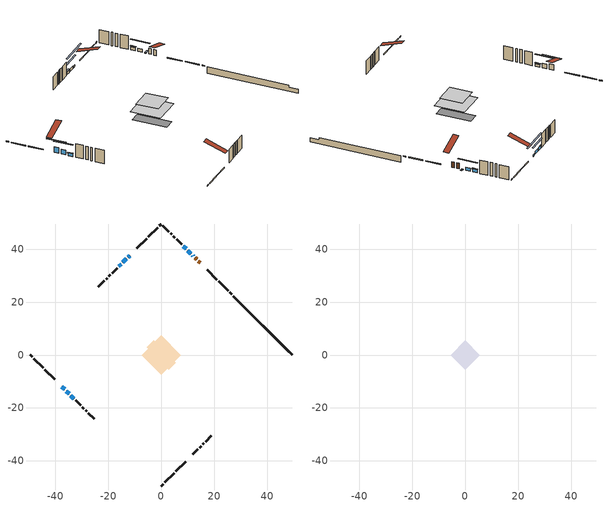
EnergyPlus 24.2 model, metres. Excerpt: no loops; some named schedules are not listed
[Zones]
conditioned space
 floor outside (Floor1 construction): -2.42,0 0,2.42 2.42,0 0,-2.42 z0.31
 floor adiabatic (AdiabaticFloorConstruction): -7.39,0 0,7.39 7.39,0 0,-7.39 z2.75
 floor foundation (Slab1 construction): -5.57,2.91 -2.91,5.57 5.57,-2.91 2.91,-5.57 z-1.98
 wall outside (RimJoist1 construction): 0,-49.47 0.68,-48.8 / -49.47,0 -48.8,-0.68 / 0,49.47 -0.68,48.8 / 26.55,22.93 25.87,23.6 z0.31:0.61
 wall outside (RimJoist2 construction): 1.33,-48.14 4.85,-44.62 / -48.14,-1.33 -44.62,-4.85 / -1.33,48.14 -4.85,44.62 / 25.21,24.26 21.7,27.78 z0.31:0.61
 wall outside (RimJoist3 construction): 5.51,-43.97 9.18,-40.29 / -43.97,-5.51 -40.29,-9.18 / -5.51,43.97 -9.18,40.29 / 21.04,28.43 17.36,32.11 z0.31:0.61
 wall outside (AdiabaticWallConstruction 1): 14.64,34.83 14.05,35.43 / 13.39,36.08 12.77,36.71 z0.31:2.34
 wall outside (AdiabaticWallConstruction): 12.12,37.36 11.82,37.65 z0.31:0.49; -11.9,37.57 -12.55,36.92 z0.31:0.92; -13.2,36.27 -14.5,34.98 z0.31:1.33; -37.57,-11.9 -36.49,-12.98 z0.31:2.34; -35.84,-13.64 -34.76,-14.71 z0.31:2.01; 11.17,38.3 10.09,39.38 / 9.44,40.04 8.36,41.12 z0.31:1.53; -15.15,34.32 -16,33.47 / -34.1,-15.37 -33.03,-16.45 z0.31:1.28
 wall outside (Wall1 construction): 11.9,-37.57 13.8,-35.68 / -32.37,-17.1 -30.47,-19 / -16.66,32.82 -18.55,30.92 / 7.7,41.77 5.8,43.67 z0.31:5.19
 wall outside (Wall2 construction): 14.46,-35.02 15.04,-34.44 / -29.81,-19.66 -29.23,-20.24 / -19.21,30.26 -19.79,29.68 / 5.15,44.33 4.56,44.91 z0.31:5.19
 wall outside (Wall3 construction): 15.69,-33.78 16.06,-33.41 / -28.58,-20.9 -28.21,-21.27 / -20.45,29.02 -20.82,28.65 / 3.91,45.57 3.54,45.94 z0.31:5.19
 wall outside (Wall4 construction): 16.72,-32.75 18.94,-30.53 / -27.55,-21.93 -25.33,-24.15 / -21.48,28 -23.7,25.77 / 2.88,46.59 0.66,48.82 z0.31:5.19
 wall foundation (FoundationWall1 construction): 27.2,22.27,-1.98 27.2,22.27,0.31 47.25,2.23,0.31 47.25,2.23,-0.43 49.47,0,-0.43 49.47,0,-1.98
 window (WindowConstruction 7): 12.11,37.36 11.83,37.65 z0.31:0.49
 window (WindowConstruction 8): -11.9,37.57 -12.55,36.93 z0.31:0.92
 window (WindowConstruction): -13.2,36.27 -14.5,34.98 z0.31:1.32
 window (WindowConstruction 1): -37.57,-11.9 -36.5,-12.98 z0.31:2.34
 window (WindowConstruction 2): -35.84,-13.64 -34.76,-14.71 z0.31:2.01
 window (WindowConstruction 3): 11.17,38.3 10.09,39.38 z0.31:1.53
 window (WindowConstruction 4): 9.43,40.04 8.36,41.12 z0.31:1.53
 window (WindowConstruction 5): -15.15,34.32 -16,33.47 z0.31:1.28
 window (WindowConstruction 6): -34.1,-15.37 -33.03,-16.45 z0.31:1.28
 door (Door): 14.64,34.83 14.05,35.43 z0.31:2.34
 door (Door 1): 13.39,36.08 12.77,36.7 z0.31:2.34
 ceiling adiabatic (AdiabaticFloorConstruction): 0,-7.39 7.39,0 0,7.39 -7.39,0 z2.75
attic - vented
 floor to conditioned space (Floor2 construction Reversed): -5.48,0 0,5.48 5.48,0 0,-5.48 z5.19
 roof outside (Roof1 construction): 11.24,-38.23,5.19 5.91,-32.89,7.7 4.5,-34.3,7.7 9.84,-39.64,5.19; -38.23,-11.24,5.19 -32.89,-5.91,7.7 -34.3,-4.5,7.7 -39.64,-9.84,5.19; -11.24,38.23,5.19 -5.91,32.89,7.7 -4.5,34.3,7.7 -9.84,39.64,5.19; 15.3,34.17,5.19 9.97,28.84,7.7 11.37,27.43,7.7 16.71,32.77,5.19
shading: 11.77,37.7 12.17,37.31 13.03,38.17 12.63,38.57 z0.57; -16.08,33.39 -8.37,41.11 -8.66,41.4 -16.37,33.68 z5.92; -16.34,33.13 -11.36,38.11 -11.65,38.41 -16.63,33.42 z3.93; -34.65,-14.82 -39.42,-10.06 -39.71,-10.35 -34.94,-15.11 z4.95; -32.92,-16.56 -37.68,-11.79 -37.97,-12.08 -33.21,-16.85 z4.62; 8.25,41.23 13.01,36.46 13.31,36.75 8.54,41.52 z4.14; 8.21,41.26 9.58,39.9 9.87,40.19 8.51,41.55 z1.73; -16.14,33.33 -15.01,34.46 -15.3,34.75 -16.43,33.62 z1.48; -32.88,-16.59 -34.25,-15.23 -34.54,-15.52 -33.17,-16.88 z1.48
[Building]
Building 1: Terrain=Suburbs
[Site:Location]
Toronto City Centre_ON: Latitude {deg}=43.63; Longitude {deg}=-79.39; Time Zone {hr}=-5; Elevation {m}=77; Keep Site Location Information=Yes
[Site:GroundTemperature:Shallow]
5.01852, 3.26908, 3.12898, 3.95918, 7.29196, 10.6092, 13.4851, 15.3069, 15.4617, 13.9799, 11.1774, 7.9619
[Site:WaterMainsTemperature]
Calculation Method=Schedule; Temperature Schedule=mains temperature schedule
[Material] Roughness=Rough; Thermal Absorptance=0.9
Name | Thickness {m} | Conductivity {W/m-K} | Density {kg/m3} | Specific Heat {J/kg-K} | Solar Absorptance | Visible Absorptance
asphalt or fiberglass shingles | 0.00635 | 0.162714 | 1121.4 | 1465.45 | 0.4 | 0.4
ceiling loosefill ins | 0.169333 | 0.0480833 | 16.02 | 1046.75 | 0.7 | 0.7
ceiling stud and cavity | 0.1397 | 0.596506 | 65.682 | 1177.47 | 0.7 | 0.7
concrete 4.0 in. | 0.1016 | 1.803125 | 2242.8 | 837.4 | 0.7 | 0.7
concrete 8.0 in. | 0.2032 | 1.803125 | 2242.8 | 837.4 | 0.7 | 0.7
door material | 0.04445 | 0.053851 | 512.64 | 1214.23 | 0.7 | 0.7
door material 1 | 0.04445 | 0.188738 | 512.64 | 1214.23 | 0.7 | 0.7
exterior vertical ins | 0.0328798 | 0.029427 | 32.04 | 1214.23 | 0.7 | 0.7
floor covering | 0.0127 | 0.0433444 | 54.468 | 1339.84 | 0.6 | 0.6
floor rigid ins; rim joist rigid ins | 0.051816 | 0.029427 | 32.04 | 1214.23 | 0.7 | 0.7
floor rigid ins 1; wall rigid ins | 0.512978 | 0.029427 | 32.04 | 1214.23 | 0.7 | 0.7
floor stud and cavity | 0.1397 | 0.090651 | 92.3553 | 1139.71 | 0.7 | 0.7
floor stud and cavity 1 | 0.1397 | 1.75129 | 37.0049 | 1207.88 | 0.7 | 0.7
furniture material conditioned space 1 | 0.1524 | 0.115458 | 640.8 | 1214.23 | 0.6 | 0.6
gypsum board | 0.0127 | 0.160291 | 801 | 837.4 | 0.6 | 0.6
gypsum board 1 | 0.0127 | 0.160291 | 801 | 837.4 | 0.7 | 0.7
osb sheathing 0.5 in. | 0.0127 | 0.115458 | 512.64 | 1214.23 | 0.7 | 0.7
osb sheathing 0.75 in. | 0.01905 | 0.115458 | 512.64 | 1214.23 | 0.7 | 0.7
osb sheathing 2.0 in. | 0.0508 | 0.115458 | 512.64 | 1214.23 | 0.7 | 0.7
rim joist stud and cavity | 0.0508 | 0.341098 | 125.044 | 1163.47 | 0.6 | 0.6
rim joist stud and cavity 1 | 0.0508 | 0.0452492 | 125.044 | 1163.47 | 0.6 | 0.6
rim joist stud and cavity 2 | 0.0508 | 0.308293 | 125.044 | 1163.47 | 0.6 | 0.6
wall stud and cavity | 0.1397 | 0.0828166 | 139.0536 | 1170.24 | 0.7 | 0.7
wall stud and cavity 1 | 0.1397 | 0.110963 | 139.0536 | 1170.24 | 0.7 | 0.7
wall stud and cavity 2 | 0.1397 | 0.104119 | 139.0536 | 1170.24 | 0.7 | 0.7
wall stud and cavity 3 | 0.1397 | 0.094676 | 139.0536 | 1170.24 | 0.7 | 0.7
wall stud and cavity 4 | 0.0889 | 0.380278 | 52.3479 | 1209.89 | 0.7 | 0.7
wall stud and cavity 5 | 0.0889 | 0.391764 | 83.0341 | 1211.67 | 0.7 | 0.7
wood siding | 0.0254 | 0.102417 | 544.68 | 1172.36 | 0.4 | 0.4
wood siding 1; wood siding 2; wood siding 3 | 0.0254 | 0.102417 | 544.68 | 1172.36 | 0.7 | 0.7
[WindowMaterial:SimpleGlazingSystem]
Name | U-Factor {W/m2-K} | Solar Heat Gain Coefficient
WindowMaterial | 2.333658 | 0.53
WindowMaterial 1 | 2.98606 | 0.58
WindowMaterial 2 | 2.16445 | 0.6
WindowMaterial 3 | 2.30924 | 0.55
WindowMaterial 4 | 2.29448 | 0.54
WindowMaterial 5 | 2.34899 | 0.53
WindowMaterial 6 | 3.20296 | 0.35
WindowMaterial 7 | 3.267689 | 0.46
[Construction]
AdiabaticFloorConstruction: floor stud and cavity 1, floor rigid ins 1, osb sheathing 0.75 in., floor covering
AdiabaticWallConstruction: wood siding 2, wall rigid ins, wall stud and cavity 4, gypsum board
AdiabaticWallConstruction 1: wood siding 3, wall rigid ins, wall stud and cavity 4, gypsum board
Door: door material
Door 1: door material 1
Floor1 construction: floor stud and cavity, floor rigid ins, osb sheathing 0.75 in., floor covering
Floor2 construction Reversed: gypsum board, ceiling stud and cavity, ceiling loosefill ins
FoundationWall1 construction: concrete 8.0 in., gypsum board 1
furniture construction conditioned space 1: furniture material conditioned space 1
PartitionWallConstruction: gypsum board, wall stud and cavity 5, gypsum board
RimJoist1 construction: wood siding 1, rim joist rigid ins, osb sheathing 2.0 in., rim joist stud and cavity
RimJoist2 construction: wood siding 1, osb sheathing 2.0 in., rim joist stud and cavity 1
RimJoist3 construction: wood siding 1, rim joist rigid ins, osb sheathing 2.0 in., rim joist stud and cavity 2
Roof1 construction: asphalt or fiberglass shingles
Slab1 construction: concrete 4.0 in.
Wall1 construction: wood siding, osb sheathing 0.5 in., wall stud and cavity, gypsum board
Wall2 construction: wood siding, osb sheathing 0.5 in., wall stud and cavity 1, gypsum board
Wall3 construction: wood siding, osb sheathing 0.5 in., wall stud and cavity 2, gypsum board
Wall4 construction: wood siding, osb sheathing 0.5 in., wall stud and cavity 3, gypsum board
WindowConstruction: WindowMaterial
WindowConstruction 1: WindowMaterial 1
WindowConstruction 2: WindowMaterial 2
WindowConstruction 3; WindowConstruction 4: WindowMaterial 3
WindowConstruction 5: WindowMaterial 4
WindowConstruction 6: WindowMaterial 5
WindowConstruction 7: WindowMaterial 6
WindowConstruction 8: WindowMaterial 7
[Zone] Multiplier=1; Part of Total Floor Area=Yes
Name | Volume {m3}
attic - vented | 24.5071
conditioned space | 386.6
[Space]
Name | Zone | Volume {m3}
attic - vented 1 | attic - vented | 24.5071
conditioned space 1 | conditioned space | 386.6
[ZoneInfiltration:EffectiveLeakageArea]
infil attic - vented 1: Zone or Space=attic - vented 1; Schedule=Always On Discrete; Effective Air Leakage Area {cm2}=2527.16; Stack Coefficient=0.000174908; Wind Coefficient=8.93564e-06
[ZoneMixing]
whole house fan mix: Zone or Space=attic - vented; Schedule=Always On Continuous; Design Flow Rate Calculation Method=Flow/Zone; Design Flow Rate {m3/s}=0; Source Zone or Space=conditioned space
[SurfaceProperty:ExposedFoundationPerimeter]
Slab1: Exposed Perimeter Calculation Method=TotalExposedPerimeter; Total Exposed Perimeter {m}=31.497
[InternalMass] Zone or ZoneList=conditioned space; Space or SpaceList=conditioned space 1
Name | Construction | Surface Area {m2}
furniture mass conditioned space 1 | furniture construction conditioned space 1 | 66.3922
partition wall mass | PartitionWallConstruction | 165.981
[Lights]
interior lighting: Zone or ZoneList or Space or SpaceList=conditioned space 1; Schedule=interior lighting schedule; Design Level Calculation Method=LightingLevel; Lighting Level {W}=343.2; Return Air Fraction=0; Fraction Radiant=0.6; Fraction Visible=0.2; Fraction Replaceable=1
[People]
occupants: Zone or ZoneList or Space or SpaceList=conditioned space 1; Number of People Schedule=occupants schedule; Number of People Calculation Method=People; Number of People=3; Fraction Radiant=0.314171; Sensible Heat Fraction=0.56303; Activity Level Schedule=occupants activity schedule; Carbon Dioxide Generation Rate {m3/s-W}=0; Enable ASHRAE 55 Comfort Warnings=No; Mean Radiant Temperature Calculation Type=EnclosureAveraged
[ElectricEquipment] Zone or ZoneList or Space or SpaceList=conditioned space 1; Design Level Calculation Method=EquipmentLevel
Name | Schedule | Design Level {W} | Fraction Latent | Fraction Radiant | Fraction Lost
clothes dryer | clothes dryer schedule | 140.772 | 0.015 | 0.081 | 0.85
clothes washer | clothes washer schedule | 32.1985 | 0.03 | 0.162 | 0.7
cooking range | cooking range schedule | 215.147 | 0.08 | 0.432 | 0.2
dishwasher | dishwasher schedule | 66.8632 | 0.3 | 0.18 | 0.4
fridge | fridge schedule | 72.9452 | 0 | 0.6 | 0
mech vent bath fan 0 | mech vent bath fan 0 schedule | 50.2 | 0 | 0 | 1
mech vent bath fan 1 | mech vent bath fan 1 schedule | 50.2 | 0 | 0 | 1
mech vent house fan | mech vent house fan schedule | 0 | 0 | 0 | 1
mech vent house fan cfis | mech vent house fan cfis schedule | 0 | 0 | 0 | 0
mech vent range fan 0 | mech vent range fan 0 schedule | 57 | 0 | 0 | 1
misc plug loads | misc plug loads schedule | 494.7 | 0.045 | 0.513 | 0.1
whole house fan | Always On Discrete | 0 | 0 | 0 | 1
[OtherEquipment] Zone or ZoneList or Space or SpaceList=conditioned space 1; Design Level Calculation Method=EquipmentLevel
Name | Fuel Type | Schedule | Design Level {W} | Fraction Latent | Fraction Radiant | Fraction Lost
clothes dryer 1 | Electricity | clothes dryer schedule | 0 | 0.015 | 0.081 | 0.85
cooking range 1 | Electricity | cooking range schedule | 0 | 0.08 | 0.432 | 0.2
general water use latent | None | general water use schedule | 62.594 | 1 | 0 | 0
general water use sensible | None | general water use schedule | -61.6891 | 0 | 0.6 | 0
mech vent house fan latent load | None | Always On Discrete | 0 | 1 | 0 | 0
mech vent house fan sensible load | None | Always On Discrete | 0 | 0 | 0 | 0
water heater energy adjustment1 | NaturalGas | Always On Discrete | 0.01 | 0 | 0 | 1
[ZoneInfiltration:DesignFlowRate] Zone or ZoneList or Space or SpaceList=conditioned space 1; Schedule=Always On Discrete; Design Flow Rate Calculation Method=Flow/Zone; Design Flow Rate {m3/s}=0
infil flow; natural vent flow; whole house fan flow
[Foundation:Kiva]
Foundation Kiva 1: Initial Indoor Air Temperature {C}=18; Wall Height Above Grade {m}=0.309982; Wall Depth Below Slab {m}=0.2032; Custom Block Material Name 1=exterior vertical ins; Custom Block Depth 1 {m}=2.28999; Custom Block X Position 1 {m}=0.2159; Custom Block Z Position 1 {m}=0
[Foundation:Kiva:Settings]
Soil Conductivity {W/m-K}=0.849921; Soil Density {kg/m3}=1842.3; Soil Specific Heat {J/kg-K}=418.7; Ground Solar Absorptivity=0.9; Ground Thermal Absorptivity=0.9; Ground Surface Roughness {m}=0.03; Far-Field Width {m}=40; Deep-Ground Boundary Condition=ZeroFlux; Deep-Ground Depth {m}=40; Minimum Cell Dimension {m}=0.2; Maximum Cell Growth Coefficient=3; Simulation Timestep=Timestep
[Exterior:Lights]
exterior lighting: Schedule=exterior lighting schedule; Design Level {W}=75.6
[Schedule:Constant]
Name | Hourly Value
Always On Continuous; mech vent house fan schedule; mech vent house fan cfis schedule; Always On Discrete | 1
occupants activity schedule | 117.228
fridge schedule | 0
[Schedule:Week:Daily]
interior lighting schedule Week Rule - Jan1-Jan27: interior lighting schedule day, interior lighting schedule day, interior lighting schedule day, interior lighting schedule day, interior lighting schedule day, interior lighting schedule day, interior lighting schedule day, interior lighting schedule default day, interior lighting schedule default day, interior lighting schedule default day, interior lighting schedule default day, interior lighting schedule default day
interior lighting schedule Week Rule - Jan28-Feb3: interior lighting schedule day, interior lighting schedule day, interior lighting schedule day, interior lighting schedule day, interior lighting schedule day 1, interior lighting schedule day 1, interior lighting schedule day 1, interior lighting schedule default day, interior lighting schedule default day, interior lighting schedule default day, interior lighting schedule default day, interior lighting schedule default day
interior lighting schedule Week Rule - Feb4-Feb24: interior lighting schedule day 1, interior lighting schedule day 1, interior lighting schedule day 1, interior lighting schedule day 1, interior lighting schedule day 1, interior lighting schedule day 1, interior lighting schedule day 1, interior lighting schedule default day, interior lighting schedule default day, interior lighting schedule default day, interior lighting schedule default day, interior lighting schedule default day
interior lighting schedule Week Rule - Feb25-Mar3: interior lighting schedule day 1, interior lighting schedule day 1, interior lighting schedule day 1, interior lighting schedule day 1, interior lighting schedule day 2, interior lighting schedule day 2, interior lighting schedule day 2, interior lighting schedule default day, interior lighting schedule default day, interior lighting schedule default day, interior lighting schedule default day, interior lighting schedule default day
interior lighting schedule Week Rule - Mar4-Mar31: interior lighting schedule day 2, interior lighting schedule day 2, interior lighting schedule day 2, interior lighting schedule day 2, interior lighting schedule day 2, interior lighting schedule day 2, interior lighting schedule day 2, interior lighting schedule default day, interior lighting schedule default day, interior lighting schedule default day, interior lighting schedule default day, interior lighting schedule default day
interior lighting schedule Week Rule - Apr1-Apr28: interior lighting schedule day 3, interior lighting schedule day 3, interior lighting schedule day 3, interior lighting schedule day 3, interior lighting schedule day 3, interior lighting schedule day 3, interior lighting schedule day 3, interior lighting schedule default day, interior lighting schedule default day, interior lighting schedule default day, interior lighting schedule default day, interior lighting schedule default day
interior lighting schedule Week Rule - Apr29-May5: interior lighting schedule day 3, interior lighting schedule day 3, interior lighting schedule day 4, interior lighting schedule day 4, interior lighting schedule day 4, interior lighting schedule day 4, interior lighting schedule day 4, interior lighting schedule default day, interior lighting schedule default day, interior lighting schedule default day, interior lighting schedule default day, interior lighting schedule default day
interior lighting schedule Week Rule - May6-May26: interior lighting schedule day 4, interior lighting schedule day 4, interior lighting schedule day 4, interior lighting schedule day 4, interior lighting schedule day 4, interior lighting schedule day 4, interior lighting schedule day 4, interior lighting schedule default day, interior lighting schedule default day, interior lighting schedule default day, interior lighting schedule default day, interior lighting schedule default day
interior lighting schedule Week Rule - May27-Jun2: interior lighting schedule day 4, interior lighting schedule day 4, interior lighting schedule day 4, interior lighting schedule day 4, interior lighting schedule day 4, interior lighting schedule day 5, interior lighting schedule day 5, interior lighting schedule default day, interior lighting schedule default day, interior lighting schedule default day, interior lighting schedule default day, interior lighting schedule default day
interior lighting schedule Week Rule - Jun3-Jun30: interior lighting schedule day 5, interior lighting schedule day 5, interior lighting schedule day 5, interior lighting schedule day 5, interior lighting schedule day 5, interior lighting schedule day 5, interior lighting schedule day 5, interior lighting schedule default day, interior lighting schedule default day, interior lighting schedule default day, interior lighting schedule default day, interior lighting schedule default day
interior lighting schedule Week Rule - Jul1-Jul28: interior lighting schedule day 6, interior lighting schedule day 6, interior lighting schedule day 6, interior lighting schedule day 6, interior lighting schedule day 6, interior lighting schedule day 6, interior lighting schedule day 6, interior lighting schedule default day, interior lighting schedule default day, interior lighting schedule default day, interior lighting schedule default day, interior lighting schedule default day
interior lighting schedule Week Rule - Jul29-Aug4: interior lighting schedule day 6, interior lighting schedule day 6, interior lighting schedule day 6, interior lighting schedule day 7, interior lighting schedule day 7, interior lighting schedule day 7, interior lighting schedule day 7, interior lighting schedule default day, interior lighting schedule default day, interior lighting schedule default day, interior lighting schedule default day, interior lighting schedule default day
interior lighting schedule Week Rule - Aug5-Aug25: interior lighting schedule day 7, interior lighting schedule day 7, interior lighting schedule day 7, interior lighting schedule day 7, interior lighting schedule day 7, interior lighting schedule day 7, interior lighting schedule day 7, interior lighting schedule default day, interior lighting schedule default day, interior lighting schedule default day, interior lighting schedule default day, interior lighting schedule default day
interior lighting schedule Week Rule - Aug26-Sep1: interior lighting schedule day 7, interior lighting schedule day 7, interior lighting schedule day 7, interior lighting schedule day 7, interior lighting schedule day 7, interior lighting schedule day 7, interior lighting schedule day 8, interior lighting schedule default day, interior lighting schedule default day, interior lighting schedule default day, interior lighting schedule default day, interior lighting schedule default day
interior lighting schedule Week Rule - Sep2-Sep29: interior lighting schedule day 8, interior lighting schedule day 8, interior lighting schedule day 8, interior lighting schedule day 8, interior lighting schedule day 8, interior lighting schedule day 8, interior lighting schedule day 8, interior lighting schedule default day, interior lighting schedule default day, interior lighting schedule default day, interior lighting schedule default day, interior lighting schedule default day
interior lighting schedule Week Rule - Sep30-Oct6: interior lighting schedule day 8, interior lighting schedule day 9, interior lighting schedule day 9, interior lighting schedule day 9, interior lighting schedule day 9, interior lighting schedule day 9, interior lighting schedule day 9, interior lighting schedule default day, interior lighting schedule default day, interior lighting schedule default day, interior lighting schedule default day, interior lighting schedule default day
interior lighting schedule Week Rule - Oct7-Oct27: interior lighting schedule day 9, interior lighting schedule day 9, interior lighting schedule day 9, interior lighting schedule day 9, interior lighting schedule day 9, interior lighting schedule day 9, interior lighting schedule day 9, interior lighting schedule default day, interior lighting schedule default day, interior lighting schedule default day, interior lighting schedule default day, interior lighting schedule default day
interior lighting schedule Week Rule - Oct28-Nov3: interior lighting schedule day 9, interior lighting schedule day 9, interior lighting schedule day 9, interior lighting schedule day 9, interior lighting schedule day 10, interior lighting schedule day 10, interior lighting schedule day 10, interior lighting schedule default day, interior lighting schedule default day, interior lighting schedule default day, interior lighting schedule default day, interior lighting schedule default day
interior lighting schedule Week Rule - Nov4-Nov24: interior lighting schedule day 10, interior lighting schedule day 10, interior lighting schedule day 10, interior lighting schedule day 10, interior lighting schedule day 10, interior lighting schedule day 10, interior lighting schedule day 10, interior lighting schedule default day, interior lighting schedule default day, interior lighting schedule default day, interior lighting schedule default day, interior lighting schedule default day
interior lighting schedule Week Rule - Nov25-Dec1: interior lighting schedule day 10, interior lighting schedule day 10, interior lighting schedule day 10, interior lighting schedule day 10, interior lighting schedule day 10, interior lighting schedule day 10, interior lighting schedule day 11, interior lighting schedule default day, interior lighting schedule default day, interior lighting schedule default day, interior lighting schedule default day, interior lighting schedule default day
interior lighting schedule Week Rule - Dec2-Dec31: interior lighting schedule day 11, interior lighting schedule day 11, interior lighting schedule day 11, interior lighting schedule day 11, interior lighting schedule day 11, interior lighting schedule day 11, interior lighting schedule day 11, interior lighting schedule default day, interior lighting schedule default day, interior lighting schedule default day, interior lighting schedule default day, interior lighting schedule default day
occupants schedule Week Rule - Jan1-Dec31: occupants schedule day, occupants schedule day, occupants schedule day, occupants schedule day, occupants schedule day, occupants schedule day, occupants schedule day, occupants schedule default day, occupants schedule default day, occupants schedule default day, occupants schedule default day, occupants schedule default day
clothes dryer schedule Week Rule - Jan1-Dec31: clothes dryer schedule day, clothes dryer schedule day, clothes dryer schedule day, clothes dryer schedule day, clothes dryer schedule day, clothes dryer schedule day, clothes dryer schedule day, clothes dryer schedule default day, clothes dryer schedule default day, clothes dryer schedule default day, clothes dryer schedule default day, clothes dryer schedule default day
clothes washer schedule Week Rule - Jan1-Dec31: clothes washer schedule day, clothes washer schedule day, clothes washer schedule day, clothes washer schedule day, clothes washer schedule day, clothes washer schedule day, clothes washer schedule day, clothes washer schedule default day, clothes washer schedule default day, clothes washer schedule default day, clothes washer schedule default day, clothes washer schedule default day
cooking range schedule Week Rule - Jan1-Dec31: cooking range schedule day, cooking range schedule day, cooking range schedule day, cooking range schedule day, cooking range schedule day, cooking range schedule day, cooking range schedule day, cooking range schedule default day, cooking range schedule default day, cooking range schedule default day, cooking range schedule default day, cooking range schedule default day
dishwasher schedule Week Rule - Jan1-Dec31: dishwasher schedule day, dishwasher schedule day, dishwasher schedule day, dishwasher schedule day, dishwasher schedule day, dishwasher schedule day, dishwasher schedule day, dishwasher schedule default day, dishwasher schedule default day, dishwasher schedule default day, dishwasher schedule default day, dishwasher schedule default day
mech vent bath fan 0 schedule Week Rule - Jan1-Dec31: mech vent bath fan 0 schedule day, mech vent bath fan 0 schedule day, mech vent bath fan 0 schedule day, mech vent bath fan 0 schedule day, mech vent bath fan 0 schedule day, mech vent bath fan 0 schedule day, mech vent bath fan 0 schedule day, mech vent bath fan 0 schedule default day, mech vent bath fan 0 schedule default day, mech vent bath fan 0 schedule default day, mech vent bath fan 0 schedule default day, mech vent bath fan 0 schedule default day
mech vent bath fan 1 schedule Week Rule - Jan1-Dec31: mech vent bath fan 1 schedule day, mech vent bath fan 1 schedule day, mech vent bath fan 1 schedule day, mech vent bath fan 1 schedule day, mech vent bath fan 1 schedule day, mech vent bath fan 1 schedule day, mech vent bath fan 1 schedule day, mech vent bath fan 1 schedule default day, mech vent bath fan 1 schedule default day, mech vent bath fan 1 schedule default day, mech vent bath fan 1 schedule default day, mech vent bath fan 1 schedule default day
mech vent range fan 0 schedule Week Rule - Jan1-Dec31: mech vent range fan 0 schedule day, mech vent range fan 0 schedule day, mech vent range fan 0 schedule day, mech vent range fan 0 schedule day, mech vent range fan 0 schedule day, mech vent range fan 0 schedule day, mech vent range fan 0 schedule day, mech vent range fan 0 schedule default day, mech vent range fan 0 schedule default day, mech vent range fan 0 schedule default day, mech vent range fan 0 schedule default day, mech vent range fan 0 schedule default day
misc plug loads schedule Week Rule - Jan1-Dec31: misc plug loads schedule day, misc plug loads schedule day, misc plug loads schedule day, misc plug loads schedule day, misc plug loads schedule day, misc plug loads schedule day, misc plug loads schedule day, misc plug loads schedule default day, misc plug loads schedule default day, misc plug loads schedule default day, misc plug loads schedule default day, misc plug loads schedule default day
general water use schedule Week Rule - Jan1-Dec31: general water use schedule day, general water use schedule day, general water use schedule day, general water use schedule day, general water use schedule day, general water use schedule day, general water use schedule day, general water use schedule default day, general water use schedule default day, general water use schedule default day, general water use schedule default day, general water use schedule default day
exterior lighting schedule Week Rule - Jan1-Jan27: exterior lighting schedule day, exterior lighting schedule day, exterior lighting schedule day, exterior lighting schedule day, exterior lighting schedule day, exterior lighting schedule day, exterior lighting schedule day, exterior lighting schedule default day, exterior lighting schedule default day, exterior lighting schedule default day, exterior lighting schedule default day, exterior lighting schedule default day
exterior lighting schedule Week Rule - Jan28-Feb3: exterior lighting schedule day, exterior lighting schedule day, exterior lighting schedule day, exterior lighting schedule day, exterior lighting schedule day 1, exterior lighting schedule day 1, exterior lighting schedule day 1, exterior lighting schedule default day, exterior lighting schedule default day, exterior lighting schedule default day, exterior lighting schedule default day, exterior lighting schedule default day
exterior lighting schedule Week Rule - Feb4-Feb24: exterior lighting schedule day 1, exterior lighting schedule day 1, exterior lighting schedule day 1, exterior lighting schedule day 1, exterior lighting schedule day 1, exterior lighting schedule day 1, exterior lighting schedule day 1, exterior lighting schedule default day, exterior lighting schedule default day, exterior lighting schedule default day, exterior lighting schedule default day, exterior lighting schedule default day
exterior lighting schedule Week Rule - Feb25-Mar3: exterior lighting schedule day 1, exterior lighting schedule day 1, exterior lighting schedule day 1, exterior lighting schedule day 1, exterior lighting schedule day 2, exterior lighting schedule day 2, exterior lighting schedule day 2, exterior lighting schedule default day, exterior lighting schedule default day, exterior lighting schedule default day, exterior lighting schedule default day, exterior lighting schedule default day
exterior lighting schedule Week Rule - Mar4-Mar31: exterior lighting schedule day 2, exterior lighting schedule day 2, exterior lighting schedule day 2, exterior lighting schedule day 2, exterior lighting schedule day 2, exterior lighting schedule day 2, exterior lighting schedule day 2, exterior lighting schedule default day, exterior lighting schedule default day, exterior lighting schedule default day, exterior lighting schedule default day, exterior lighting schedule default day
exterior lighting schedule Week Rule - Apr1-Apr28: exterior lighting schedule day 3, exterior lighting schedule day 3, exterior lighting schedule day 3, exterior lighting schedule day 3, exterior lighting schedule day 3, exterior lighting schedule day 3, exterior lighting schedule day 3, exterior lighting schedule default day, exterior lighting schedule default day, exterior lighting schedule default day, exterior lighting schedule default day, exterior lighting schedule default day
exterior lighting schedule Week Rule - Apr29-May5: exterior lighting schedule day 3, exterior lighting schedule day 3, exterior lighting schedule day 4, exterior lighting schedule day 4, exterior lighting schedule day 4, exterior lighting schedule day 4, exterior lighting schedule day 4, exterior lighting schedule default day, exterior lighting schedule default day, exterior lighting schedule default day, exterior lighting schedule default day, exterior lighting schedule default day
exterior lighting schedule Week Rule - May6-May26: exterior lighting schedule day 4, exterior lighting schedule day 4, exterior lighting schedule day 4, exterior lighting schedule day 4, exterior lighting schedule day 4, exterior lighting schedule day 4, exterior lighting schedule day 4, exterior lighting schedule default day, exterior lighting schedule default day, exterior lighting schedule default day, exterior lighting schedule default day, exterior lighting schedule default day
exterior lighting schedule Week Rule - May27-Jun2: exterior lighting schedule day 4, exterior lighting schedule day 4, exterior lighting schedule day 4, exterior lighting schedule day 4, exterior lighting schedule day 4, exterior lighting schedule day 5, exterior lighting schedule day 5, exterior lighting schedule default day, exterior lighting schedule default day, exterior lighting schedule default day, exterior lighting schedule default day, exterior lighting schedule default day
exterior lighting schedule Week Rule - Jun3-Jun30: exterior lighting schedule day 5, exterior lighting schedule day 5, exterior lighting schedule day 5, exterior lighting schedule day 5, exterior lighting schedule day 5, exterior lighting schedule day 5, exterior lighting schedule day 5, exterior lighting schedule default day, exterior lighting schedule default day, exterior lighting schedule default day, exterior lighting schedule default day, exterior lighting schedule default day
exterior lighting schedule Week Rule - Jul1-Jul28: exterior lighting schedule day 6, exterior lighting schedule day 6, exterior lighting schedule day 6, exterior lighting schedule day 6, exterior lighting schedule day 6, exterior lighting schedule day 6, exterior lighting schedule day 6, exterior lighting schedule default day, exterior lighting schedule default day, exterior lighting schedule default day, exterior lighting schedule default day, exterior lighting schedule default day
exterior lighting schedule Week Rule - Jul29-Aug4: exterior lighting schedule day 6, exterior lighting schedule day 6, exterior lighting schedule day 6, exterior lighting schedule day 7, exterior lighting schedule day 7, exterior lighting schedule day 7, exterior lighting schedule day 7, exterior lighting schedule default day, exterior lighting schedule default day, exterior lighting schedule default day, exterior lighting schedule default day, exterior lighting schedule default day
exterior lighting schedule Week Rule - Aug5-Aug25: exterior lighting schedule day 7, exterior lighting schedule day 7, exterior lighting schedule day 7, exterior lighting schedule day 7, exterior lighting schedule day 7, exterior lighting schedule day 7, exterior lighting schedule day 7, exterior lighting schedule default day, exterior lighting schedule default day, exterior lighting schedule default day, exterior lighting schedule default day, exterior lighting schedule default day
exterior lighting schedule Week Rule - Aug26-Sep1: exterior lighting schedule day 7, exterior lighting schedule day 7, exterior lighting schedule day 7, exterior lighting schedule day 7, exterior lighting schedule day 7, exterior lighting schedule day 7, exterior lighting schedule day 8, exterior lighting schedule default day, exterior lighting schedule default day, exterior lighting schedule default day, exterior lighting schedule default day, exterior lighting schedule default day
exterior lighting schedule Week Rule - Sep2-Sep29: exterior lighting schedule day 8, exterior lighting schedule day 8, exterior lighting schedule day 8, exterior lighting schedule day 8, exterior lighting schedule day 8, exterior lighting schedule day 8, exterior lighting schedule day 8, exterior lighting schedule default day, exterior lighting schedule default day, exterior lighting schedule default day, exterior lighting schedule default day, exterior lighting schedule default day
[Schedule:Year]
interior lighting schedule: interior lighting schedule Week Rule - Jan1-Jan27, 1, 1, 1, 27, interior lighting schedule Week Rule - Jan28-Feb3, 1, 28, 2, 3, interior lighting schedule Week Rule - Feb4-Feb24, 2, 4, 2, 24, interior lighting schedule Week Rule - Feb25-Mar3, 2, 25, 3, 3, interior lighting schedule Week Rule - Mar4-Mar31, 3, 4, 3, 31, interior lighting schedule Week Rule - Apr1-Apr28, 4, 1, 4, 28, interior lighting schedule Week Rule - Apr29-May5, 4, 29, 5, 5, interior lighting schedule Week Rule - May6-May26, 5, 6, 5, 26, interior lighting schedule Week Rule - May27-Jun2, 5, 27, 6, 2, interior lighting schedule Week Rule - Jun3-Jun30, 6, 3, 6, 30, interior lighting schedule Week Rule - Jul1-Jul28, 7, 1, 7, 28, interior lighting schedule Week Rule - Jul29-Aug4, 7, 29, 8, 4, interior lighting schedule Week Rule - Aug5-Aug25, 8, 5, 8, 25, interior lighting schedule Week Rule - Aug26-Sep1, 8, 26, 9, 1, interior lighting schedule Week Rule - Sep2-Sep29, 9, 2, 9, 29, interior lighting schedule Week Rule - Sep30-Oct6, 9, 30, 10, 6, interior lighting schedule Week Rule - Oct7-Oct27, 10, 7, 10, 27, interior lighting schedule Week Rule - Oct28-Nov3, 10, 28, 11, 3, interior lighting schedule Week Rule - Nov4-Nov24, 11, 4, 11, 24, interior lighting schedule Week Rule - Nov25-Dec1, 11, 25, 12, 1, interior lighting schedule Week Rule - Dec2-Dec31, 12, 2, 12, 31
occupants schedule: occupants schedule Week Rule - Jan1-Dec31, 1, 1, 12, 31
clothes dryer schedule: clothes dryer schedule Week Rule - Jan1-Dec31, 1, 1, 12, 31
clothes washer schedule: clothes washer schedule Week Rule - Jan1-Dec31, 1, 1, 12, 31
cooking range schedule: cooking range schedule Week Rule - Jan1-Dec31, 1, 1, 12, 31
dishwasher schedule: dishwasher schedule Week Rule - Jan1-Dec31, 1, 1, 12, 31
mech vent bath fan 0 schedule: mech vent bath fan 0 schedule Week Rule - Jan1-Dec31, 1, 1, 12, 31
mech vent bath fan 1 schedule: mech vent bath fan 1 schedule Week Rule - Jan1-Dec31, 1, 1, 12, 31
mech vent range fan 0 schedule: mech vent range fan 0 schedule Week Rule - Jan1-Dec31, 1, 1, 12, 31
misc plug loads schedule: misc plug loads schedule Week Rule - Jan1-Dec31, 1, 1, 12, 31
general water use schedule: general water use schedule Week Rule - Jan1-Dec31, 1, 1, 12, 31
exterior lighting schedule: exterior lighting schedule Week Rule - Jan1-Jan27, 1, 1, 1, 27, exterior lighting schedule Week Rule - Jan28-Feb3, 1, 28, 2, 3, exterior lighting schedule Week Rule - Feb4-Feb24, 2, 4, 2, 24, exterior lighting schedule Week Rule - Feb25-Mar3, 2, 25, 3, 3, exterior lighting schedule Week Rule - Mar4-Mar31, 3, 4, 3, 31, exterior lighting schedule Week Rule - Apr1-Apr28, 4, 1, 4, 28, exterior lighting schedule Week Rule - Apr29-May5, 4, 29, 5, 5, exterior lighting schedule Week Rule - May6-May26, 5, 6, 5, 26, exterior lighting schedule Week Rule - May27-Jun2, 5, 27, 6, 2, exterior lighting schedule Week Rule - Jun3-Jun30, 6, 3, 6, 30, exterior lighting schedule Week Rule - Jul1-Jul28, 7, 1, 7, 28, exterior lighting schedule Week Rule - Jul29-Aug4, 7, 29, 8, 4, exterior lighting schedule Week Rule - Aug5-Aug25, 8, 5, 8, 25, exterior lighting schedule Week Rule - Aug26-Sep1, 8, 26, 9, 1, exterior lighting schedule Week Rule - Sep2-Sep29, 9, 2, 9, 29, exterior lighting schedule Week Rule - Sep30-Oct6, 9, 30, 10, 6, exterior lighting schedule Week Rule - Oct7-Oct27, 10, 7, 10, 27, exterior lighting schedule Week Rule - Oct28-Nov3, 10, 28, 11, 3, exterior lighting schedule Week Rule - Nov4-Nov24, 11, 4, 11, 24, exterior lighting schedule Week Rule - Nov25-Dec1, 11, 25, 12, 1, exterior lighting schedule Week Rule - Dec2-Dec31, 12, 2, 12, 31
[Schedule:Compact]
mains temperature schedule: Through: 01/01, For: AllDays, Until: 24:00, 8.80333, Through: 01/02, For: AllDays, Until: 24:00, 8.74333, Through: 01/03, For: AllDays, Until: 24:00, 8.68389, Through: 01/04, For: AllDays, Until: 24:00, 8.62611, Through: 01/05, For: AllDays, Until: 24:00, 8.56944, Through: 01/06, For: AllDays, Until: 24:00, 8.51389, Through: 01/07, For: AllDays, Until: 24:00, 8.45944, Through: 01/08, For: AllDays, Until: 24:00, 8.40611, Through: 01/09, For: AllDays, Until: 24:00, 8.35389, Through: 01/10, For: AllDays, Until: 24:00, 8.30278, Through: 01/11, For: AllDays, Until: 24:00, 8.25333, Through: 01/12, For: AllDays, Until: 24:00, 8.205, Through: 01/13, For: AllDays, Until: 24:00, 8.15778, Through: 01/14, For: AllDays, Until: 24:00, 8.11222, Through: 01/15, For: AllDays, Until: 24:00, 8.06778, Through: 01/16, For: AllDays, Until: 24:00, 8.02444, Through: 01/17, For: AllDays, Until: 24:00, 7.98222, Through: 01/18, For: AllDays, Until: 24:00, 7.94167, Through: 01/19, For: AllDays, Until: 24:00, 7.90222, Through: 01/20, For: AllDays, Until: 24:00, 7.86444, Through: 01/21, For: AllDays, Until: 24:00, 7.82778, Through: 01/22, For: AllDays, Until: 24:00, 7.79278, Through: 01/23, For: AllDays, Until: 24:00, 7.75889, Through: 01/24, For: AllDays, Until: 24:00, 7.72667, Through: 01/25, For: AllDays, Until: 24:00, 7.69556, Through: 01/26, For: AllDays, Until: 24:00, 7.66611, Through: 01/27, For: AllDays, Until: 24:00, 7.63778, Through: 01/28, For: AllDays, Until: 24:00, 7.61111, Through: 01/29, For: AllDays, Until: 24:00, 7.58556, Through: 01/30, For: AllDays, Until: 24:00, 7.56167, Through: 01/31, For: AllDays, Until: 24:00, 7.53944, Through: 02/01, For: AllDays, Until: 24:00, 7.51833, Through: 02/02, For: AllDays, Until: 24:00, 7.49889, Through: 02/03, For: AllDays, Until: 24:00, 7.48111, Through: 02/04, For: AllDays, Until: 24:00, 7.46444, Through: 02/05, For: AllDays, Until: 24:00, 7.44944, Through: 02/06, For: AllDays, Until: 24:00, 7.43556, Through: 02/07, For: AllDays, Until: 24:00, 7.42333, Through: 02/08, For: AllDays, Until: 24:00, 7.41278, Through: 02/09, For: AllDays, Until: 24:00, 7.40389, Through: 02/10, For: AllDays, Until: 24:00, 7.39611, Through: 02/11, For: AllDays, Until: 24:00, 7.39, Through: 02/12, For: AllDays, Until: 24:00, 7.38556, Through: 02/13, For: AllDays, Until: 24:00, 7.38222, Through: 02/14, For: AllDays, Until: 24:00, 7.38056, Through: 02/15, For: AllDays, Until: 24:00, 7.38056, Through: 02/16, For: AllDays, Until: 24:00, 7.38222, Through: 02/17, For: AllDays, Until: 24:00, 7.385, Through: 02/18, For: AllDays, Until: 24:00, 7.38944, Through: 02/19, For: AllDays, Until: 24:00, 7.395, Through: 02/20, For: AllDays, Until: 24:00, 7.40278, Through: 02/21, For: AllDays, Until: 24:00, 7.41167, Through: 02/22, For: AllDays, Until: 24:00, 7.42222, Through: 02/23, For: AllDays, Until: 24:00, 7.43389, Through: 02/24, For: AllDays, Until: 24:00, 7.44722, Through: 02/25, For: AllDays, Until: 24:00, 7.46222, Through: 02/26, For: AllDays, Until: 24:00, 7.47833, Through: 02/27, For: AllDays, Until: 24:00, 7.49611, Through: 02/28, For: AllDays, Until: 24:00, 7.51556, Through: 03/01, For: AllDays, Until: 24:00, 7.53667, Through: 03/02, For: AllDays, Until: 24:00, 7.55889, Through: 03/03, For: AllDays, Until: 24:00, 7.58222, Through: 03/04, For: AllDays, Until: 24:00, 7.60722, Through: 03/05, For: AllDays, Until: 24:00, 7.63389, Through: 03/06, For: AllDays, Until: 24:00, 7.66222, Through: 03/07, For: AllDays, Until: 24:00, 7.69111, Through: 03/08, For: AllDays, Until: 24:00, 7.72222, Through: 03/09, For: AllDays, Until: 24:00, 7.75444, Through: 03/10, For: AllDays, Until: 24:00, 7.78778, Through: 03/11, For: AllDays, Until: 24:00, 7.82278, Through: 03/12, For: AllDays, Until: 24:00, 7.85944, Through: 03/13, For: AllDays, Until: 24:00, 7.89722, Through: 03/14, For: AllDays, Until: 24:00, 7.93611, Through: 03/15, For: AllDays, Until: 24:00, 7.97667, Through: 03/16, For: AllDays, Until: 24:00, 8.01833, Through: 03/17, For: AllDays, Until: 24:00, 8.06167, Through: 03/18, For: AllDays, Until: 24:00, 8.10611, Through: 03/19, For: AllDays, Until: 24:00, 8.15167, Through: 03/20, For: AllDays, Until: 24:00, 8.19833, Through: 03/21, For: AllDays, Until: 24:00, 8.24667, Through: 03/22, For: AllDays, Until: 24:00, 8.29611, Through: 03/23, For: AllDays, Until: 24:00, 8.34667, Through: 03/24, For: AllDays, Until: 24:00, 8.39889, Through: 03/25, For: AllDays, Until: 24:00, 8.45167, Through: 03/26, For: AllDays, Until: 24:00, 8.50611, Through: 03/27, For: AllDays, Until: 24:00, 8.56167, Through: 03/28, For: AllDays, Until: 24:00, 8.61833, Through: 03/29, For: AllDays, Until: 24:00, 8.67611, Through: 03/30, For: AllDays, Until: 24:00, 8.735, Through: 03/31, For: AllDays, Until: 24:00, 8.795, Through: 04/01, For: AllDays, Until: 24:00, 8.85611, Through: 04/02, For: AllDays, Until: 24:00, 8.91833, Through: 04/03, For: AllDays, Until: 24:00, 8.98167, Through: 04/04, For: AllDays, Until: 24:00, 9.04556, Through: 04/05, For: AllDays, Until: 24:00, 9.11111, Through: 04/06, For: AllDays, Until: 24:00, 9.17722, Through: 04/07, For: AllDays, Until: 24:00, 9.24444, Through: 04/08, For: AllDays, Until: 24:00, 9.31222, Through: 04/09, For: AllDays, Until: 24:00, 9.38167, Through: 04/10, For: AllDays, Until: 24:00, 9.45167, Through: 04/11, For: AllDays, Until: 24:00, 9.52222, Through: 04/12, For: AllDays, Until: 24:00, 9.59444, Through: 04/13, For: AllDays, Until: 24:00, 9.66667, Through: 04/14, For: AllDays, Until: 24:00, 9.74, Through: 04/15, For: AllDays, Until: 24:00, 9.81444, Through: 04/16, For: AllDays, Until: 24:00, 9.88944, Through: 04/17, For: AllDays, Until: 24:00, 9.96556, Through: 04/18, For: AllDays, Until: 24:00, 10.0417, Through: 04/19, For: AllDays, Until: 24:00, 10.1189, Through: 04/20, For: AllDays, Until: 24:00, 10.1972, Through: 04/21, For: AllDays, Until: 24:00, 10.2756, Through: 04/22, For: AllDays, Until: 24:00, 10.355, Through: 04/23, For: AllDays, Until: 24:00, 10.435, Through: 04/24, For: AllDays, Until: 24:00, 10.515, Through: 04/25, For: AllDays, Until: 24:00, 10.5961, Through: 04/26, For: AllDays, Until: 24:00, 10.6778, Through: 04/27, For: AllDays, Until: 24:00, 10.76, Through: 04/28, For: AllDays, Until: 24:00, 10.8428, Through: 04/29, For: AllDays, Until: 24:00, 10.9261, Through: 04/30, For: AllDays, Until: 24:00, 11.0094, Through: 05/01, For: AllDays, Until: 24:00, 11.0933, Through: 05/02, For: AllDays, Until: 24:00, 11.1778, Through: 05/03, For: AllDays, Until: 24:00, 11.2628, Through: 05/04, For: AllDays, Until: 24:00, 11.3478, Through: 05/05, For: AllDays, Until: 24:00, 11.4333, Through: 05/06, For: AllDays, Until: 24:00, 11.5189, Through: 05/07, For: AllDays, Until: 24:00, 11.605, Through: 05/08, For: AllDays, Until: 24:00, 11.6917, Through: 05/09, For: AllDays, Until: 24:00, 11.7778, Through: 05/10, For: AllDays, Until: 24:00, 11.865, Through: 05/11, For: AllDays, Until: 24:00, 11.9517, Through: 05/12, For: AllDays, Until: 24:00, 12.0389, Through: 05/13, For: AllDays, Until: 24:00, 12.1261, Through: 05/14, For: AllDays, Until: 24:00, 12.2133, Through: 05/15, For: AllDays, Until: 24:00, 12.3006, Through: 05/16, For: AllDays, Until: 24:00, 12.3883, Through: 05/17, For: AllDays, Until: 24:00, 12.4756, Through: 05/18, For: AllDays, Until: 24:00, 12.5628, Through: 05/19, For: AllDays, Until: 24:00, 12.6506, Through: 05/20, For: AllDays, Until: 24:00, 12.7378, Through: 05/21, For: AllDays, Until: 24:00, 12.825, Through: 05/22, For: AllDays, Until: 24:00, 12.9122, Through: 05/23, For: AllDays, Until: 24:00, 12.9994, Through: 05/24, For: AllDays, Until: 24:00, 13.0861, Through: 05/25, For: AllDays, Until: 24:00, 13.1728, Through: 05/26, For: AllDays, Until: 24:00, 13.2594, Through: 05/27, For: AllDays, Until: 24:00, 13.3456, Through: 05/28, For: AllDays, Until: 24:00, 13.4317, Through: 05/29, For: AllDays, Until: 24:00, 13.5172, Through: 05/30, For: AllDays, Until: 24:00, 13.6028, Through: 05/31, For: AllDays, Until: 24:00, 13.6878, Through: 06/01, For: AllDays, Until: 24:00, 13.7722, Through: 06/02, For: AllDays, Until: 24:00, 13.8567, Through: 06/03, For: AllDays, Until: 24:00, 13.9406, Through: 06/04, For: AllDays, Until: 24:00, 14.0239, Through: 06/05, For: AllDays, Until: 24:00, 14.1067, Through: 06/06, For: AllDays, Until: 24:00, 14.1894, Through: 06/07, For: AllDays, Until: 24:00, 14.2711, Through: 06/08, For: AllDays, Until: 24:00, 14.3528, Through: 06/09, For: AllDays, Until: 24:00, 14.4339, Through: 06/10, For: AllDays, Until: 24:00, 14.5139, Through: 06/11, For: AllDays, Until: 24:00, 14.5939, Through: 06/12, For: AllDays, Until: 24:00, 14.6728, Through: 06/13, For: AllDays, Until: 24:00, 14.7511, Through: 06/14, For: AllDays, Until: 24:00, 14.8289, Through: 06/15, For: AllDays, Until: 24:00, 14.9061, Through: 06/16, For: AllDays, Until: 24:00, 14.9822, Through: 06/17, For: AllDays, Until: 24:00, 15.0578, Through: 06/18, For: AllDays, Until: 24:00, 15.1328, Through: 06/19, For: AllDays, Until: 24:00, 15.2067, Through: 06/20, For: AllDays, Until: 24:00, 15.28, Through: 06/21, For: AllDays, Until: 24:00, 15.3522, Through: 06/22, For: AllDays, Until: 24:00, 15.4239, Through: 06/23, For: AllDays, Until: 24:00, 15.4944, Through: 06/24, For: AllDays, Until: 24:00, 15.5639, Through: 06/25, For: AllDays, Until: 24:00, 15.6328, Through: 06/26, For: AllDays, Until: 24:00, 15.7006, Through: 06/27, For: AllDays, Until: 24:00, 15.7678, Through: 06/28, For: AllDays, Until: 24:00, 15.8333, Through: 06/29, For: AllDays, Until: 24:00, 15.8983, Through: 06/30, For: AllDays, Until: 24:00, 15.9622, Through: 07/01, For: AllDays, Until: 24:00, 16.025, Through: 07/02, For: AllDays, Until: 24:00, 16.0872, Through: 07/03, For: AllDays, Until: 24:00, 16.1478, Through: 07/04, For: AllDays, Until: 24:00, 16.2072, Through: 07/05, For: AllDays, Until: 24:00, 16.2661, Through: 07/06, For: AllDays, Until: 24:00, 16.3233, Through: 07/07, For: AllDays, Until: 24:00, 16.3794, Through: 07/08, For: AllDays, Until: 24:00, 16.435, Through: 07/09, For: AllDays, Until: 24:00, 16.4889, Through: 07/10, For: AllDays, Until: 24:00, 16.5417, Through: 07/11, For: AllDays, Until: 24:00, 16.5928, Through: 07/12, For: AllDays, Until: 24:00, 16.6433, Through: 07/13, For: AllDays, Until: 24:00, 16.6922, Through: 07/14, For: AllDays, Until: 24:00, 16.74, Through: 07/15, For: AllDays, Until: 24:00, 16.7867, Through: 07/16, For: AllDays, Until: 24:00, 16.8322, Through: 07/17, For: AllDays, Until: 24:00, 16.8761, Through: 07/18, For: AllDays, Until: 24:00, 16.9189, Through: 07/19, For: AllDays, Until: 24:00, 16.96, Through: 07/20, For: AllDays, Until: 24:00, 17, Through: 07/21, For: AllDays, Until: 24:00, 17.0389, Through: 07/22, For: AllDays, Until: 24:00, 17.0761, Through: 07/23, For: AllDays, Until: 24:00, 17.1122, Through: 07/24, For: AllDays, Until: 24:00, 17.1467, Through: 07/25, For: AllDays, Until: 24:00, 17.18, Through: 07/26, For: AllDays, Until: 24:00, 17.2117, Through: 07/27, For: AllDays, Until: 24:00, 17.2422, Through: 07/28, For: AllDays, Until: 24:00, 17.2711, Through: 07/29, For: AllDays, Until: 24:00, 17.2983, Through: 07/30, For: AllDays, Until: 24:00, 17.3244, Through: 07/31, For: AllDays, Until: 24:00, 17.3494, Through: 08/01, For: AllDays, Until: 24:00, 17.3728, Through: 08/02, For: AllDays, Until: 24:00, 17.3944, Through: 08/03, For: AllDays, Until: 24:00, 17.4144, Through: 08/04, For: AllDays, Until: 24:00, 17.4333, Through: 08/05, For: AllDays, Until: 24:00, 17.4506, Through: 08/06, For: AllDays, Until: 24:00, 17.4667, Through: 08/07, For: AllDays, Until: 24:00, 17.4811, Through: 08/08, For: AllDays, Until: 24:00, 17.4939, Through: 08/09, For: AllDays, Until: 24:00, 17.5056, Through: 08/10, For: AllDays, Until: 24:00, 17.5156, Through: 08/11, For: AllDays, Until: 24:00, 17.5239, Through: 08/12, For: AllDays, Until: 24:00, 17.5311, Through: 08/13, For: AllDays, Until: 24:00, 17.5361, Through: 08/14, For: AllDays, Until: 24:00, 17.54, Through: 08/15, For: AllDays, Until: 24:00, 17.5428, Through: 08/16, For: AllDays, Until: 24:00, 17.5439, Through: 08/17, For: AllDays, Until: 24:00, 17.5433, Through: 08/18, For: AllDays, Until: 24:00, 17.5411, Through: 08/19, For: AllDays, Until: 24:00, 17.5372, Through: 08/20, For: AllDays, Until: 24:00, 17.5322, Through: 08/21, For: AllDays, Until: 24:00, 17.5256, Through: 08/22, For: AllDays, Until: 24:00, 17.5178, Through: 08/23, For: AllDays, Until: 24:00, 17.5083, Through: 08/24, For: AllDays, Until: 24:00, 17.4972, Through: 08/25, For: AllDays, Until: 24:00, 17.4844, Through: 08/26, For: AllDays, Until: 24:00, 17.4706, Through: 08/27, For: AllDays, Until: 24:00, 17.455, Through: 08/28, For: AllDays, Until: 24:00, 17.4378, Through: 08/29, For: AllDays, Until: 24:00, 17.4194, Through: 08/30, For: AllDays, Until: 24:00, 17.3994, Through: 08/31, For: AllDays, Until: 24:00, 17.3778, Through: 09/01, For: AllDays, Until: 24:00, 17.355, Through: 09/02, For: AllDays, Until: 24:00, 17.3311, Through: 09/03, For: AllDays, Until: 24:00, 17.305, Through: 09/04, For: AllDays, Until: 24:00, 17.2778, Through: 09/05, For: AllDays, Until: 24:00, 17.2494, Through: 09/06, For: AllDays, Until: 24:00, 17.2194, Through: 09/07, For: AllDays, Until: 24:00, 17.1878, Through: 09/08, For: AllDays, Until: 24:00, 17.155, Through: 09/09, For: AllDays, Until: 24:00, 17.1206, Through: 09/10, For: AllDays, Until: 24:00, 17.085, Through: 09/11, For: AllDays, Until: 24:00, 17.0483, Through: 09/12, For: AllDays, Until: 24:00, 17.01, Through: 09/13, For: AllDays, Until: 24:00, 16.97, Through: 09/14, For: AllDays, Until: 24:00, 16.9289, Through: 09/15, For: AllDays, Until: 24:00, 16.8867, Through: 09/16, For: AllDays, Until: 24:00, 16.8428, Through: 09/17, For: AllDays, Until: 24:00, 16.7983, Through: 09/18, For: AllDays, Until: 24:00, 16.7517, Through: 09/19, For: AllDays, Until: 24:00, 16.7044, Through: 09/20, For: AllDays, Until: 24:00, 16.6556, Through: 09/21, For: AllDays, Until: 24:00, 16.6056, Through: 09/22, For: AllDays, Until: 24:00, 16.5544, Through: 09/23, For: AllDays, Until: 24:00, 16.5017, Through: 09/24, For: AllDays, Until: 24:00, 16.4483, Through: 09/25, For: AllDays, Until: 24:00, 16.3933, Through: 09/26, For: AllDays, Until: 24:00, 16.3372, Through: 09/27, For: AllDays, Until: 24:00, 16.2806, Through: 09/28, For: AllDays, Until: 24:00, 16.2222, Through: 09/29, For: AllDays, Until: 24:00, 16.1628, Through: 09/30, For: AllDays, Until: 24:00, 16.1022, Through: 10/01, For: AllDays, Until: 24:00, 16.0406, Through: 10/02, For: AllDays, Until: 24:00, 15.9778, Through: 10/03, For: AllDays, Until: 24:00, 15.9144, Through: 10/04, For: AllDays, Until: 24:00, 15.8494, Through: 10/05, For: AllDays, Until: 24:00, 15.7839, Through: 10/06, For: AllDays, Until: 24:00, 15.7172, Through: 10/07, For: AllDays, Until: 24:00, 15.6494, Through: 10/08, For: AllDays, Until: 24:00, 15.5811, Through: 10/09, For: AllDays, Until: 24:00, 15.5117, Through: 10/10, For: AllDays, Until: 24:00, 15.4411, Through: 10/11, For: AllDays, Until: 24:00, 15.37, Through: 10/12, For: AllDays, Until: 24:00, 15.2978, Through: 10/13, For: AllDays, Until: 24:00, 15.225, Through: 10/14, For: AllDays, Until: 24:00, 15.1511, Through: 10/15, For: AllDays, Until: 24:00, 15.0767, Through: 10/16, For: AllDays, Until: 24:00, 15.0011, Through: 10/17, For: AllDays, Until: 24:00, 14.925, Through: 10/18, For: AllDays, Until: 24:00, 14.8483, Through: 10/19, For: AllDays, Until: 24:00, 14.7706, Through: 10/20, For: AllDays, Until: 24:00, 14.6922, Through: 10/21, For: AllDays, Until: 24:00, 14.6133, Through: 10/22, For: AllDays, Until: 24:00, 14.5339, Through: 10/23, For: AllDays, Until: 24:00, 14.4539, Through: 10/24, For: AllDays, Until: 24:00, 14.3728, Through: 10/25, For: AllDays, Until: 24:00, 14.2917, Through: 10/26, For: AllDays, Until: 24:00, 14.21, Through: 10/27, For: AllDays, Until: 24:00, 14.1272, Through: 10/28, For: AllDays, Until: 24:00, 14.0444, Through: 10/29, For: AllDays, Until: 24:00, 13.9611, Through: 10/30, For: AllDays, Until: 24:00, 13.8772, Through: 10/31, For: AllDays, Until: 24:00, 13.7933, Through: 11/01, For: AllDays, Until: 24:00, 13.7089, Through: 11/02, For: AllDays, Until: 24:00, 13.6239, Through: 11/03, For: AllDays, Until: 24:00, 13.5383, Through: 11/04, For: AllDays, Until: 24:00, 13.4528, Through: 11/05, For: AllDays, Until: 24:00, 13.3667, Through: 11/06, For: AllDays, Until: 24:00, 13.2806, Through: 11/07, For: AllDays, Until: 24:00, 13.1944, Through: 11/08, For: AllDays, Until: 24:00, 13.1078, Through: 11/09, For: AllDays, Until: 24:00, 13.0206, Through: 11/10, For: AllDays, Until: 24:00, 12.9339, Through: 11/11, For: AllDays, Until: 24:00, 12.8467, Through: 11/12, For: AllDays, Until: 24:00, 12.7594, Through: 11/13, For: AllDays, Until: 24:00, 12.6722, Through: 11/14, For: AllDays, Until: 24:00, 12.5844, Through: 11/15, For: AllDays, Until: 24:00, 12.4972, Through: 11/16, For: AllDays, Until: 24:00, 12.41, Through: 11/17, For: AllDays, Until: 24:00, 12.3222, Through: 11/18, For: AllDays, Until: 24:00, 12.235, Through: 11/19, For: AllDays, Until: 24:00, 12.1478, Through: 11/20, For: AllDays, Until: 24:00, 12.0606, Through: 11/21, For: AllDays, Until: 24:00, 11.9733, Through: 11/22, For: AllDays, Until: 24:00, 11.8861, Through: 11/23, For: AllDays, Until: 24:00, 11.7994, Through: 11/24, For: AllDays, Until: 24:00, 11.7128, Through: 11/25, For: AllDays, Until: 24:00, 11.6267, Through: 11/26, For: AllDays, Until: 24:00, 11.5406, Through: 11/27, For: AllDays, Until: 24:00, 11.4544, Through: 11/28, For: AllDays, Until: 24:00, 11.3689, Through: 11/29, For: AllDays, Until: 24:00, 11.2839, Through: 11/30, For: AllDays, Until: 24:00, 11.1989, Through: 12/01, For: AllDays, Until: 24:00, 11.1144, Through: 12/02, For: AllDays, Until: 24:00, 11.03, Through: 12/03, For: AllDays, Until: 24:00, 10.9467, Through: 12/04, For: AllDays, Until: 24:00, 10.8633, Through: 12/05, For: AllDays, Until: 24:00, 10.7806, Through: 12/06, For: AllDays, Until: 24:00, 10.6983, Through: 12/07, For: AllDays, Until: 24:00, 10.6167, Through: 12/08, For: AllDays, Until: 24:00, 10.5356, Through: 12/09, For: AllDays, Until: 24:00, 10.4544, Through: 12/10, For: AllDays, Until: 24:00, 10.3744, Through: 12/11, For: AllDays, Until: 24:00, 10.295, Through: 12/12, For: AllDays, Until: 24:00, 10.2167, Through: 12/13, For: AllDays, Until: 24:00, 10.1383, Through: 12/14, For: AllDays, Until: 24:00, 10.0611, Through: 12/15, For: AllDays, Until: 24:00, 9.98444, Through: 12/16, For: AllDays, Until: 24:00, 9.90833, Through: 12/17, For: AllDays, Until: 24:00, 9.83278, Through: 12/18, For: AllDays, Until: 24:00, 9.75833, Through: 12/19, For: AllDays, Until: 24:00, 9.685, Through: 12/20, For: AllDays, Until: 24:00, 9.61222, Through: 12/21, For: AllDays, Until: 24:00, 9.54, Through: 12/22, For: AllDays, Until: 24:00, 9.46889, Through: 12/23, For: AllDays, Until: 24:00, 9.39889, Through: 12/24, For: AllDays, Until: 24:00, 9.32944, Through: 12/25, For: AllDays, Until: 24:00, 9.26111, Through: 12/26, For: AllDays, Until: 24:00, 9.19389, Through: 12/27, For: AllDays, Until: 24:00, 9.12722, Through: 12/28, For: AllDays, Until: 24:00, 9.06167, Through: 12/29, For: AllDays, Until: 24:00, 8.99722, Through: 12/30, For: AllDays, Until: 24:00, 8.93389, Through: 12/31, For: AllDays, Until: 24:00, 8.87111
